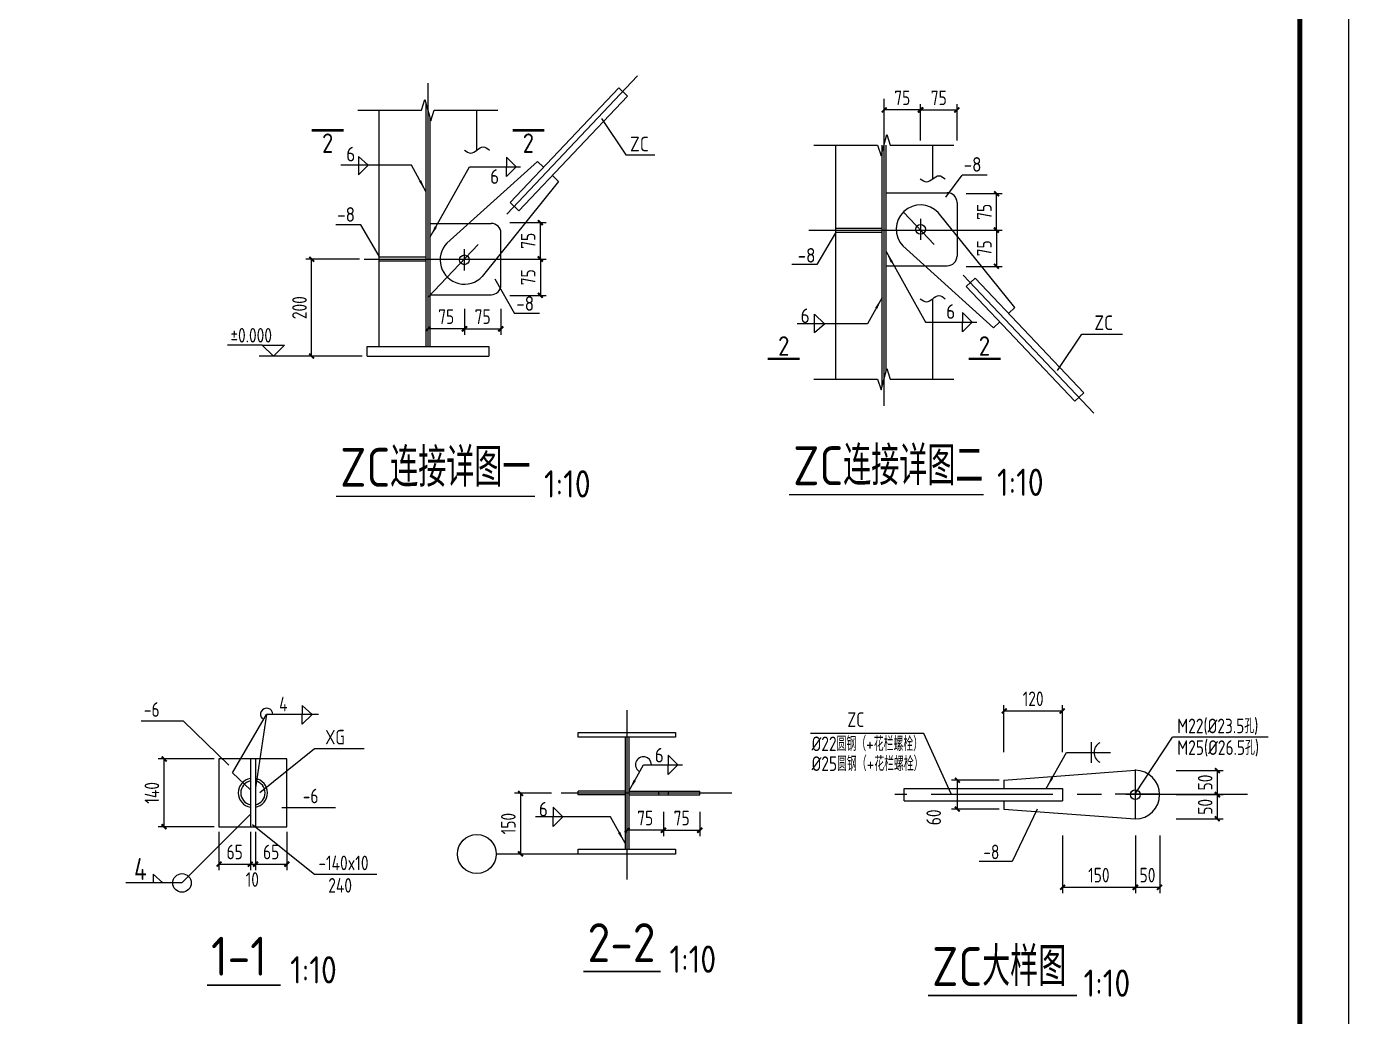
# Model space of a CAD drawing. Header units: millimetres. Extents: x 865490 to 879904, y 39442 to 44891.
# Drawn here: x 873074.8 to 873346.5, y 39653.4 to 39857 of the extents above; entities that cross this region are included whole.
import ezdxf
from ezdxf.enums import TextEntityAlignment as Align

# ---------------------------------------------------------------- set-up
doc = ezdxf.new("R2010")
doc.units = ezdxf.units.MM
doc.header["$LTSCALE"] = 1000
doc.header["$MEASUREMENT"] = 0
for name, pattern in [('2', [11.4, 9, -0.9, 0.6, -0.9]), ('CENTER', [2, 1.25, -0.25, 0.25, -0.25]), ('DOTE', [2.42, 2, -0.2, 0.02, -0.2])]:
    doc.linetypes.add(name, pattern=pattern)
for name, color, linetype in [('AXIS', 3, 'Continuous'), ('COLUMN', 9, 'Continuous'), ('D1', 112, 'Continuous'), ('DIM', 7, 'Continuous'), ('DOTE', 1, 'DOTE'), ('OTHER', 2, 'Continuous'), ('Prof', 2, 'Continuous'), ('PUB_DIM', 3, 'Continuous'), ('PUB_TEXT', 7, 'Continuous'), ('尺寸标注', 7, 'Continuous'), ('文字', 7, 'Continuous'), ('柱', 2, 'Continuous'), ('焊缝标注', 3, 'Continuous'), ('轴线__点划线', 6, '2')]:
    doc.layers.add(name, color=color, linetype=linetype)
doc.styles.add('GBHZ', font='gbenor.shx', dxfattribs={"width": 0.9, "bigfont": 'gbcbig.shx'})
doc.dimstyles.new('Y10', dxfattribs={"dimscale": 0, "dimtxt": 3, "dimasz": 0.01, "dimexe": 1.2, "dimexo": 1, "dimgap": 1, "dimtad": 1, "dimdec": 0, "dimlfac": 10, "dimzin": 0, "dimdsep": 46, "dimtxsty": 'GBHZ', "dimblk1": 'DX', "dimblk2": 'DX', "dimsah": 1, "dimcen": 0.09, "dimdle": 1, "dimadec": 0, "dimazin": 0, "dimtfac": 1, "dimtdec": 0, "dimtix": 1, "dimtmove": 2, "dimatfit": 3, "dimldrblk": 'DX', "dimfxl": 0, "dimtolj": 1, "dimtzin": 0, "dimarcsym": 0})
doc.dimstyles.new('Y100', dxfattribs={"dimscale": 0, "dimtxt": 3, "dimasz": 0.01, "dimexe": 1.2, "dimexo": 2, "dimgap": 1, "dimtad": 1, "dimdec": 0, "dimlfac": 100, "dimzin": 0, "dimdsep": 46, "dimtxsty": 'GBHZ', "dimblk": 'DX', "dimcen": 0.09, "dimdle": 1, "dimclrd": 7, "dimclre": 7, "dimclrt": 7, "dimadec": 0, "dimazin": 0, "dimtfac": 1, "dimtdec": 0, "dimtix": 1, "dimtmove": 2, "dimatfit": 3, "dimldrblk": 'DX', "dimfxl": 0, "dimtolj": 1, "dimtzin": 0, "dimarcsym": 0})

# ---------------------------------------------------------------- blocks, each defined once
blk = doc.blocks.new('DX')
at = {"color": 0, "linetype": 'ByBlock', "const_width": 40}
blk.add_lwpolyline([(-54, -51), (46, 49)], dxfattribs=at)
blk = doc.blocks.new('*D45')
at = {"layer": 'Defpoints', "color": 0, "linetype": 'ByBlock', "transparency": 16777216}
for p in [(873205.73, 39697.47), (873213.23, 39697.47), (873213.23, 39691.71)]:
    blk.add_point(p, dxfattribs=at)
at = {"layer": 'dim', "color": 7, "linetype": 'ByBlock', "lineweight": -2, "transparency": 16777216}
for p, q in [((873205.73, 39695.47), (873205.73, 39690.51)), ((873213.23, 39695.47), (873213.23, 39690.51)), ((873205.74, 39691.71), (873213.22, 39691.71))]:
    blk.add_line(p, q, dxfattribs=at)
at = {"layer": 'dim', "color": 7, "linetype": 'ByBlock', "lineweight": -2, "transparency": 16777216, "xscale": 0.01, "yscale": 0.01, "zscale": 0.01, "rotation": 180}
blk.add_blockref('DX', (873205.73, 39691.71), dxfattribs=at)
at = {"layer": 'dim', "color": 7, "linetype": 'ByBlock', "lineweight": -2, "transparency": 16777216, "xscale": 0.01, "yscale": 0.01, "zscale": 0.01}
blk.add_blockref('DX', (873213.23, 39691.71), dxfattribs=at)
at = {"layer": 'dim', "color": 7, "linetype": 'ByBlock', "transparency": 16777216, "insert": (873209.48, 39694.21), "char_height": 3, "attachment_point": 5, "style": 'GBHZ'}
blk.add_mtext('\\A1;75', dxfattribs=at)
blk = doc.blocks.new('*D46')
at = {"layer": 'Defpoints', "color": 0, "linetype": 'ByBlock', "transparency": 16777216}
for p in [(873198.23, 39697.47), (873205.73, 39697.47), (873198.23, 39691.71)]:
    blk.add_point(p, dxfattribs=at)
at = {"layer": 'dim', "color": 7, "linetype": 'ByBlock', "lineweight": -2, "transparency": 16777216}
for p, q in [((873198.23, 39695.47), (873198.23, 39690.51)), ((873205.73, 39695.47), (873205.73, 39690.51)), ((873205.72, 39691.71), (873198.24, 39691.71))]:
    blk.add_line(p, q, dxfattribs=at)
at = {"layer": 'dim', "color": 7, "linetype": 'ByBlock', "lineweight": -2, "transparency": 16777216, "xscale": 0.01, "yscale": 0.01, "zscale": 0.01, "rotation": 180}
blk.add_blockref('DX', (873198.23, 39691.71), dxfattribs=at)
at = {"layer": 'dim', "color": 7, "linetype": 'ByBlock', "lineweight": -2, "transparency": 16777216, "xscale": 0.01, "yscale": 0.01, "zscale": 0.01}
blk.add_blockref('DX', (873205.73, 39691.71), dxfattribs=at)
at = {"layer": 'dim', "color": 7, "linetype": 'ByBlock', "transparency": 16777216, "insert": (873201.98, 39694.21), "char_height": 3, "attachment_point": 5, "style": 'GBHZ'}
blk.add_mtext('\\A1;75', dxfattribs=at)
blk = doc.blocks.new('_ARROW')
blk.add_solid([(0, 0), (-1, 0.1), (-1, -0.1)])
blk = doc.blocks.new('*D47')
at = {"layer": 'Defpoints', "color": 0, "linetype": 'ByBlock', "transparency": 16777216}
for p in [(873184.73, 39699.33), (873176.35, 39686.82), (873188.23, 39686.82)]:
    blk.add_point(p, dxfattribs=at)
at = {"layer": 'dim', "color": 7, "linetype": 'ByBlock', "lineweight": -2, "transparency": 16777216}
for p, q in [((873182.73, 39699.33), (873175.15, 39699.33)), ((873176.35, 39699.32), (873176.35, 39686.83)), ((873186.23, 39686.82), (873175.15, 39686.82))]:
    blk.add_line(p, q, dxfattribs=at)
at = {"layer": 'dim', "color": 7, "linetype": 'ByBlock', "lineweight": -2, "transparency": 16777216, "xscale": 0.01, "yscale": 0.01, "zscale": 0.01}
for p, rotation in [((873176.35, 39699.33), 90), ((873176.35, 39686.82), 270)]:
    blk.add_blockref('DX', p, dxfattribs=dict(at, rotation=rotation))
at = {"layer": 'dim', "color": 7, "linetype": 'ByBlock', "transparency": 16777216, "insert": (873173.85, 39693.07), "char_height": 3, "attachment_point": 5, "rotation": 90, "style": 'GBHZ'}
blk.add_mtext('\\A1;150', dxfattribs=at)
blk = doc.blocks.new('*D48')
at = {"layer": 'Defpoints', "color": 0, "transparency": 16777216}
for p in [(873287.72, 39716.23), (873275.72, 39706.79), (873287.72, 39706.79)]:
    blk.add_point(p, dxfattribs=at)
at = {"layer": 'dim', "color": 0, "lineweight": -2, "transparency": 16777216}
for p, q in [((873275.72, 39707.79), (873275.72, 39717.43)), ((873287.72, 39707.79), (873287.72, 39717.43)), ((873275.73, 39716.23), (873287.71, 39716.23))]:
    blk.add_line(p, q, dxfattribs=at)
at = {"layer": 'dim', "color": 0, "lineweight": -2, "transparency": 16777216, "xscale": 0.01, "yscale": 0.01, "zscale": 0.01, "rotation": 180}
blk.add_blockref('DX', (873275.72, 39716.23), dxfattribs=at)
at = {"layer": 'dim', "color": 0, "lineweight": -2, "transparency": 16777216, "xscale": 0.01, "yscale": 0.01, "zscale": 0.01}
blk.add_blockref('DX', (873287.72, 39716.23), dxfattribs=at)
at = {"layer": 'dim', "color": 0, "transparency": 16777216, "insert": (873281.72, 39718.73), "char_height": 3, "attachment_point": 5, "style": 'GBHZ'}
blk.add_mtext('\\A1;120', dxfattribs=at)
blk = doc.blocks.new('*D49')
at = {"layer": 'Defpoints', "color": 0, "transparency": 16777216}
for p in [(873310.12, 39704.02), (873310.12, 39699.02), (873319.57, 39699.02)]:
    blk.add_point(p, dxfattribs=at)
at = {"layer": 'dim', "color": 0, "lineweight": -2, "transparency": 16777216}
for p, q in [((873311.12, 39704.02), (873320.77, 39704.02)), ((873319.57, 39704.01), (873319.57, 39699.03)), ((873311.12, 39699.02), (873320.77, 39699.02))]:
    blk.add_line(p, q, dxfattribs=at)
at = {"layer": 'dim', "color": 0, "lineweight": -2, "transparency": 16777216, "xscale": 0.01, "yscale": 0.01, "zscale": 0.01}
for p, rotation in [((873319.57, 39704.02), 90), ((873319.57, 39699.02), 270)]:
    blk.add_blockref('DX', p, dxfattribs=dict(at, rotation=rotation))
at = {"layer": 'dim', "color": 0, "transparency": 16777216, "insert": (873317.07, 39701.52), "char_height": 3, "attachment_point": 5, "rotation": 90, "style": 'GBHZ'}
blk.add_mtext('\\A1;50', dxfattribs=at)
blk = doc.blocks.new('*D50')
at = {"layer": 'Defpoints', "color": 0, "transparency": 16777216}
for p in [(873310.12, 39699.02), (873310.12, 39694.02), (873319.57, 39694.02)]:
    blk.add_point(p, dxfattribs=at)
at = {"layer": 'dim', "color": 0, "lineweight": -2, "transparency": 16777216}
for p, q in [((873311.12, 39699.02), (873320.77, 39699.02)), ((873319.57, 39699.01), (873319.57, 39694.03)), ((873311.12, 39694.02), (873320.77, 39694.02))]:
    blk.add_line(p, q, dxfattribs=at)
at = {"layer": 'dim', "color": 0, "lineweight": -2, "transparency": 16777216, "xscale": 0.01, "yscale": 0.01, "zscale": 0.01}
for p, rotation in [((873319.57, 39699.02), 90), ((873319.57, 39694.02), 270)]:
    blk.add_blockref('DX', p, dxfattribs=dict(at, rotation=rotation))
at = {"layer": 'dim', "color": 0, "transparency": 16777216, "insert": (873317.07, 39696.52), "char_height": 3, "attachment_point": 5, "rotation": 90, "style": 'GBHZ'}
blk.add_mtext('\\A1;50', dxfattribs=at)
blk = doc.blocks.new('*D51')
at = {"layer": 'Defpoints', "color": 0, "transparency": 16777216}
for p in [(873287.72, 39691.62), (873302.72, 39691.62), (873302.72, 39679.98)]:
    blk.add_point(p, dxfattribs=at)
at = {"layer": 'dim', "color": 0, "lineweight": -2, "transparency": 16777216}
for p, q in [((873287.72, 39690.62), (873287.72, 39678.78)), ((873302.72, 39690.62), (873302.72, 39678.78)), ((873287.73, 39679.98), (873302.71, 39679.98))]:
    blk.add_line(p, q, dxfattribs=at)
at = {"layer": 'dim', "color": 0, "lineweight": -2, "transparency": 16777216, "xscale": 0.01, "yscale": 0.01, "zscale": 0.01, "rotation": 180}
blk.add_blockref('DX', (873287.72, 39679.98), dxfattribs=at)
at = {"layer": 'dim', "color": 0, "lineweight": -2, "transparency": 16777216, "xscale": 0.01, "yscale": 0.01, "zscale": 0.01}
blk.add_blockref('DX', (873302.72, 39679.98), dxfattribs=at)
at = {"layer": 'dim', "color": 0, "transparency": 16777216, "insert": (873295.22, 39682.48), "char_height": 3, "attachment_point": 5, "style": 'GBHZ'}
blk.add_mtext('\\A1;150', dxfattribs=at)
blk = doc.blocks.new('*D52')
at = {"layer": 'Defpoints', "color": 0, "transparency": 16777216}
for p in [(873302.72, 39691.62), (873307.72, 39691.62), (873307.72, 39679.98)]:
    blk.add_point(p, dxfattribs=at)
at = {"layer": 'dim', "color": 0, "lineweight": -2, "transparency": 16777216}
for p, q in [((873302.72, 39690.62), (873302.72, 39678.78)), ((873307.72, 39690.62), (873307.72, 39678.78)), ((873302.73, 39679.98), (873307.71, 39679.98))]:
    blk.add_line(p, q, dxfattribs=at)
at = {"layer": 'dim', "color": 0, "lineweight": -2, "transparency": 16777216, "xscale": 0.01, "yscale": 0.01, "zscale": 0.01, "rotation": 180}
blk.add_blockref('DX', (873302.72, 39679.98), dxfattribs=at)
at = {"layer": 'dim', "color": 0, "lineweight": -2, "transparency": 16777216, "xscale": 0.01, "yscale": 0.01, "zscale": 0.01}
blk.add_blockref('DX', (873307.72, 39679.98), dxfattribs=at)
at = {"layer": 'dim', "color": 0, "transparency": 16777216, "insert": (873305.22, 39682.48), "char_height": 3, "attachment_point": 5, "style": 'GBHZ'}
blk.add_mtext('\\A1;50', dxfattribs=at)
blk = doc.blocks.new('*D53')
at = {"layer": 'Defpoints', "color": 0, "transparency": 16777216}
for p in [(873266.14, 39702.02), (873275.72, 39702.02), (873275.72, 39696.02)]:
    blk.add_point(p, dxfattribs=at)
at = {"layer": 'dim', "color": 0, "lineweight": -2, "transparency": 16777216}
for p, q in [((873274.72, 39702.02), (873264.94, 39702.02)), ((873266.14, 39696.03), (873266.14, 39702.01)), ((873274.72, 39696.02), (873264.94, 39696.02))]:
    blk.add_line(p, q, dxfattribs=at)
at = {"layer": 'dim', "color": 0, "lineweight": -2, "transparency": 16777216, "xscale": 0.01, "yscale": 0.01, "zscale": 0.01}
for p, rotation in [((873266.14, 39702.02), 90), ((873266.14, 39696.02), 270)]:
    blk.add_blockref('DX', p, dxfattribs=dict(at, rotation=rotation))
at = {"layer": 'dim', "color": 0, "transparency": 16777216, "insert": (873261.28, 39694.36), "char_height": 3, "attachment_point": 5, "rotation": 90, "style": 'GBHZ'}
blk.add_mtext('\\A1;60', dxfattribs=at)
blk = doc.blocks.new('*D54')
at = {"layer": 'Defpoints', "color": 0, "linetype": 'ByBlock', "transparency": 16777216}
for p in [(873265.92, 39822.59), (873274.18, 39822.59), (873265.92, 39815.09)]:
    blk.add_point(p, dxfattribs=at)
at = {"layer": 'dim', "color": 7, "linetype": 'ByBlock', "lineweight": -2, "transparency": 16777216}
for p, q in [((873267.92, 39822.59), (873275.38, 39822.59)), ((873274.18, 39815.1), (873274.18, 39822.58)), ((873267.92, 39815.09), (873275.38, 39815.09))]:
    blk.add_line(p, q, dxfattribs=at)
at = {"layer": 'dim', "color": 7, "linetype": 'ByBlock', "lineweight": -2, "transparency": 16777216, "xscale": 0.01, "yscale": 0.01, "zscale": 0.01}
for p, rotation in [((873274.18, 39822.59), 90), ((873274.18, 39815.09), 270)]:
    blk.add_blockref('DX', p, dxfattribs=dict(at, rotation=rotation))
at = {"layer": 'dim', "color": 7, "linetype": 'ByBlock', "transparency": 16777216, "insert": (873271.68, 39818.84), "char_height": 3, "attachment_point": 5, "rotation": 90, "style": 'GBHZ'}
blk.add_mtext('\\A1;75', dxfattribs=at)
blk = doc.blocks.new('*D55')
at = {"layer": 'Defpoints', "color": 0, "linetype": 'ByBlock', "transparency": 16777216}
for p in [(873265.92, 39815.09), (873265.92, 39807.59), (873274.18, 39807.59)]:
    blk.add_point(p, dxfattribs=at)
at = {"layer": 'dim', "color": 7, "linetype": 'ByBlock', "lineweight": -2, "transparency": 16777216}
for p, q in [((873267.92, 39815.09), (873275.38, 39815.09)), ((873274.18, 39815.08), (873274.18, 39807.6)), ((873267.92, 39807.59), (873275.38, 39807.59))]:
    blk.add_line(p, q, dxfattribs=at)
at = {"layer": 'dim', "color": 7, "linetype": 'ByBlock', "lineweight": -2, "transparency": 16777216, "xscale": 0.01, "yscale": 0.01, "zscale": 0.01}
for p, rotation in [((873274.18, 39815.09), 90), ((873274.18, 39807.59), 270)]:
    blk.add_blockref('DX', p, dxfattribs=dict(at, rotation=rotation))
at = {"layer": 'dim', "color": 7, "linetype": 'ByBlock', "transparency": 16777216, "insert": (873271.68, 39811.34), "char_height": 3, "attachment_point": 5, "rotation": 90, "style": 'GBHZ'}
blk.add_mtext('\\A1;75', dxfattribs=at)
blk = doc.blocks.new('*D56')
at = {"layer": 'Defpoints', "color": 0, "linetype": 'ByBlock', "transparency": 16777216}
for p in [(873251.07, 39839.78), (873251.07, 39831.52), (873258.57, 39831.52)]:
    blk.add_point(p, dxfattribs=at)
at = {"layer": 'dim', "color": 7, "linetype": 'ByBlock', "lineweight": -2, "transparency": 16777216}
for p, q in [((873251.07, 39833.52), (873251.07, 39840.98)), ((873258.56, 39839.78), (873251.08, 39839.78)), ((873258.57, 39833.52), (873258.57, 39840.98))]:
    blk.add_line(p, q, dxfattribs=at)
at = {"layer": 'dim', "color": 7, "linetype": 'ByBlock', "lineweight": -2, "transparency": 16777216, "xscale": 0.01, "yscale": 0.01, "zscale": 0.01, "rotation": 180}
blk.add_blockref('DX', (873251.07, 39839.78), dxfattribs=at)
at = {"layer": 'dim', "color": 7, "linetype": 'ByBlock', "lineweight": -2, "transparency": 16777216, "xscale": 0.01, "yscale": 0.01, "zscale": 0.01}
blk.add_blockref('DX', (873258.57, 39839.78), dxfattribs=at)
at = {"layer": 'dim', "color": 7, "linetype": 'ByBlock', "transparency": 16777216, "insert": (873254.82, 39842.28), "char_height": 3, "attachment_point": 5, "style": 'GBHZ'}
blk.add_mtext('\\A1;75', dxfattribs=at)
blk = doc.blocks.new('*D57')
at = {"layer": 'Defpoints', "color": 0, "linetype": 'ByBlock', "transparency": 16777216}
for p in [(873266.07, 39839.78), (873258.57, 39831.52), (873266.07, 39831.52)]:
    blk.add_point(p, dxfattribs=at)
at = {"layer": 'dim', "color": 7, "linetype": 'ByBlock', "lineweight": -2, "transparency": 16777216}
for p, q in [((873258.57, 39833.52), (873258.57, 39840.98)), ((873258.58, 39839.78), (873266.06, 39839.78)), ((873266.07, 39833.52), (873266.07, 39840.98))]:
    blk.add_line(p, q, dxfattribs=at)
at = {"layer": 'dim', "color": 7, "linetype": 'ByBlock', "lineweight": -2, "transparency": 16777216, "xscale": 0.01, "yscale": 0.01, "zscale": 0.01, "rotation": 180}
blk.add_blockref('DX', (873258.57, 39839.78), dxfattribs=at)
at = {"layer": 'dim', "color": 7, "linetype": 'ByBlock', "lineweight": -2, "transparency": 16777216, "xscale": 0.01, "yscale": 0.01, "zscale": 0.01}
blk.add_blockref('DX', (873266.07, 39839.78), dxfattribs=at)
at = {"layer": 'dim', "color": 7, "linetype": 'ByBlock', "transparency": 16777216, "insert": (873262.32, 39842.28), "char_height": 3, "attachment_point": 5, "style": 'GBHZ'}
blk.add_mtext('\\A1;75', dxfattribs=at)
blk = doc.blocks.new('*D58')
at = {"layer": 'Defpoints', "color": 0, "linetype": 'ByBlock', "transparency": 16777216}
for p in [(873172.17, 39816.64), (873180.43, 39816.64), (873172.17, 39809.14)]:
    blk.add_point(p, dxfattribs=at)
at = {"layer": 'dim', "color": 7, "linetype": 'ByBlock', "lineweight": -2, "transparency": 16777216}
for p, q in [((873174.17, 39816.64), (873181.63, 39816.64)), ((873180.43, 39809.15), (873180.43, 39816.63)), ((873174.17, 39809.14), (873181.63, 39809.14))]:
    blk.add_line(p, q, dxfattribs=at)
at = {"layer": 'dim', "color": 7, "linetype": 'ByBlock', "lineweight": -2, "transparency": 16777216, "xscale": 0.01, "yscale": 0.01, "zscale": 0.01}
for p, rotation in [((873180.43, 39816.64), 90), ((873180.43, 39809.14), 270)]:
    blk.add_blockref('DX', p, dxfattribs=dict(at, rotation=rotation))
at = {"layer": 'dim', "color": 7, "linetype": 'ByBlock', "transparency": 16777216, "insert": (873177.93, 39812.89), "char_height": 3, "attachment_point": 5, "rotation": 90, "style": 'GBHZ'}
blk.add_mtext('\\A1;75', dxfattribs=at)
blk = doc.blocks.new('*D59')
at = {"layer": 'Defpoints', "color": 0, "linetype": 'ByBlock', "transparency": 16777216}
for p in [(873157.33, 39800.89), (873164.83, 39800.89), (873157.33, 39794.78)]:
    blk.add_point(p, dxfattribs=at)
at = {"layer": 'dim', "color": 7, "linetype": 'ByBlock', "lineweight": -2, "transparency": 16777216}
for p, q in [((873157.33, 39798.89), (873157.33, 39793.58)), ((873164.83, 39798.89), (873164.83, 39793.58)), ((873164.82, 39794.78), (873157.34, 39794.78))]:
    blk.add_line(p, q, dxfattribs=at)
at = {"layer": 'dim', "color": 7, "linetype": 'ByBlock', "lineweight": -2, "transparency": 16777216, "xscale": 0.01, "yscale": 0.01, "zscale": 0.01, "rotation": 180}
blk.add_blockref('DX', (873157.33, 39794.78), dxfattribs=at)
at = {"layer": 'dim', "color": 7, "linetype": 'ByBlock', "lineweight": -2, "transparency": 16777216, "xscale": 0.01, "yscale": 0.01, "zscale": 0.01}
blk.add_blockref('DX', (873164.83, 39794.78), dxfattribs=at)
at = {"layer": 'dim', "color": 7, "linetype": 'ByBlock', "transparency": 16777216, "insert": (873161.08, 39797.28), "char_height": 3, "attachment_point": 5, "style": 'GBHZ'}
blk.add_mtext('\\A1;75', dxfattribs=at)
blk = doc.blocks.new('*D60')
at = {"layer": 'Defpoints', "color": 0, "linetype": 'ByBlock', "transparency": 16777216}
for p in [(873164.83, 39800.89), (873172.33, 39800.89), (873172.33, 39794.78)]:
    blk.add_point(p, dxfattribs=at)
at = {"layer": 'dim', "color": 7, "linetype": 'ByBlock', "lineweight": -2, "transparency": 16777216}
for p, q in [((873164.83, 39798.89), (873164.83, 39793.58)), ((873172.33, 39798.89), (873172.33, 39793.58)), ((873164.84, 39794.78), (873172.32, 39794.78))]:
    blk.add_line(p, q, dxfattribs=at)
at = {"layer": 'dim', "color": 7, "linetype": 'ByBlock', "lineweight": -2, "transparency": 16777216, "xscale": 0.01, "yscale": 0.01, "zscale": 0.01, "rotation": 180}
blk.add_blockref('DX', (873164.83, 39794.78), dxfattribs=at)
at = {"layer": 'dim', "color": 7, "linetype": 'ByBlock', "lineweight": -2, "transparency": 16777216, "xscale": 0.01, "yscale": 0.01, "zscale": 0.01}
blk.add_blockref('DX', (873172.33, 39794.78), dxfattribs=at)
at = {"layer": 'dim', "color": 7, "linetype": 'ByBlock', "transparency": 16777216, "insert": (873168.58, 39797.28), "char_height": 3, "attachment_point": 5, "style": 'GBHZ'}
blk.add_mtext('\\A1;75', dxfattribs=at)
blk = doc.blocks.new('*D61')
at = {"layer": 'Defpoints', "color": 0, "transparency": 16777216}
for p in [(873133.42, 39809.14), (873144.25, 39809.14), (873144.83, 39789.14)]:
    blk.add_point(p, dxfattribs=at)
at = {"layer": 'dim', "color": 0, "lineweight": -2, "transparency": 16777216}
for p, q in [((873143.25, 39809.14), (873132.22, 39809.14)), ((873133.42, 39789.15), (873133.42, 39809.13)), ((873143.83, 39789.14), (873132.22, 39789.14))]:
    blk.add_line(p, q, dxfattribs=at)
at = {"layer": 'dim', "color": 0, "lineweight": -2, "transparency": 16777216, "xscale": 0.01, "yscale": 0.01, "zscale": 0.01}
for p, rotation in [((873133.42, 39809.14), 90), ((873133.42, 39789.14), 270)]:
    blk.add_blockref('DX', p, dxfattribs=dict(at, rotation=rotation))
at = {"layer": 'dim', "color": 0, "transparency": 16777216, "insert": (873130.92, 39799.14), "char_height": 3, "attachment_point": 5, "rotation": 90, "style": 'GBHZ'}
blk.add_mtext('\\A1;200', dxfattribs=at)
blk = doc.blocks.new('*D169')
at = {"layer": 'Defpoints', "color": 0, "linetype": 'ByBlock', "transparency": 16777216}
for p in [(873172.17, 39809.14), (873172.17, 39801.64), (873180.43, 39801.64)]:
    blk.add_point(p, dxfattribs=at)
at = {"layer": 'dim', "color": 7, "linetype": 'ByBlock', "lineweight": -2, "transparency": 16777216}
for p, q in [((873174.17, 39809.14), (873181.63, 39809.14)), ((873180.43, 39809.13), (873180.43, 39801.65)), ((873174.17, 39801.64), (873181.63, 39801.64))]:
    blk.add_line(p, q, dxfattribs=at)
at = {"layer": 'dim', "color": 7, "linetype": 'ByBlock', "lineweight": -2, "transparency": 16777216, "xscale": 0.01, "yscale": 0.01, "zscale": 0.01}
for p, rotation in [((873180.43, 39809.14), 90), ((873180.43, 39801.64), 270)]:
    blk.add_blockref('DX', p, dxfattribs=dict(at, rotation=rotation))
at = {"layer": 'dim', "color": 7, "linetype": 'ByBlock', "transparency": 16777216, "insert": (873177.93, 39805.39), "char_height": 3, "attachment_point": 5, "rotation": 90, "style": 'GBHZ'}
blk.add_mtext('\\A1;75', dxfattribs=at)
blk = doc.blocks.new('*D170')
at = {"layer": 'Defpoints', "color": 0, "transparency": 16777216}
for p in [(873103.1, 39706.39), (873114.36, 39706.39, -0.09), (873114.36, 39692.39, -0.09)]:
    blk.add_point(p, dxfattribs=at)
at = {"layer": 'dim', "color": 0, "lineweight": -2, "transparency": 16777216}
for p, q in [((873113.36, 39706.39), (873101.9, 39706.39)), ((873103.1, 39692.4), (873103.1, 39706.38)), ((873113.36, 39692.39), (873101.9, 39692.39))]:
    blk.add_line(p, q, dxfattribs=at)
at = {"layer": 'dim', "color": 0, "lineweight": -2, "transparency": 16777216, "xscale": 0.01, "yscale": 0.01, "zscale": 0.01}
for p, rotation in [((873103.1, 39706.39), 90), ((873103.1, 39692.39), 270)]:
    blk.add_blockref('DX', p, dxfattribs=dict(at, rotation=rotation))
at = {"layer": 'dim', "color": 0, "transparency": 16777216, "insert": (873100.6, 39699.39), "char_height": 3, "attachment_point": 5, "rotation": 90, "style": 'GBHZ'}
blk.add_mtext('\\A1;140', dxfattribs=at)
blk = doc.blocks.new('*D171')
at = {"layer": 'Defpoints', "color": 0, "transparency": 16777216}
for p in [(873114.36, 39692.39, -0.09), (873120.86, 39692.39, -0.09), (873120.86, 39684.73)]:
    blk.add_point(p, dxfattribs=at)
at = {"layer": 'dim', "color": 0, "lineweight": -2, "transparency": 16777216}
for p, q in [((873114.36, 39691.39), (873114.36, 39683.53)), ((873120.86, 39691.39), (873120.86, 39683.53)), ((873114.37, 39684.73), (873120.85, 39684.73))]:
    blk.add_line(p, q, dxfattribs=at)
at = {"layer": 'dim', "color": 0, "lineweight": -2, "transparency": 16777216, "xscale": 0.01, "yscale": 0.01, "zscale": 0.01, "rotation": 180}
blk.add_blockref('DX', (873114.36, 39684.73), dxfattribs=at)
at = {"layer": 'dim', "color": 0, "lineweight": -2, "transparency": 16777216, "xscale": 0.01, "yscale": 0.01, "zscale": 0.01}
blk.add_blockref('DX', (873120.86, 39684.73), dxfattribs=at)
at = {"layer": 'dim', "color": 0, "transparency": 16777216, "insert": (873117.61, 39687.23), "char_height": 3, "attachment_point": 5, "style": 'GBHZ'}
blk.add_mtext('\\A1;65', dxfattribs=at)
blk = doc.blocks.new('*D172')
at = {"layer": 'Defpoints', "color": 0, "transparency": 16777216}
for p in [(873120.86, 39692.39, -0.09), (873121.86, 39692.39, -0.09), (873121.86, 39684.73)]:
    blk.add_point(p, dxfattribs=at)
at = {"layer": 'dim', "color": 0, "lineweight": -2, "transparency": 16777216}
for p, q in [((873120.86, 39691.39), (873120.86, 39683.53)), ((873121.86, 39691.39), (873121.86, 39683.53)), ((873120.85, 39684.73), (873120.84, 39684.73)), ((873120.86, 39684.73), (873121.86, 39684.73)), ((873121.87, 39684.73), (873121.88, 39684.73))]:
    blk.add_line(p, q, dxfattribs=at)
at = {"layer": 'dim', "color": 0, "lineweight": -2, "transparency": 16777216, "xscale": 0.01, "yscale": 0.01, "zscale": 0.01}
blk.add_blockref('DX', (873120.86, 39684.73), dxfattribs=at)
at = {"layer": 'dim', "color": 0, "lineweight": -2, "transparency": 16777216, "xscale": 0.01, "yscale": 0.01, "zscale": 0.01, "rotation": 180}
blk.add_blockref('DX', (873121.86, 39684.73), dxfattribs=at)
at = {"layer": 'dim', "color": 0, "transparency": 16777216, "insert": (873121.23, 39681.58), "char_height": 3, "attachment_point": 5, "style": 'GBHZ'}
blk.add_mtext('\\A1;10', dxfattribs=at)
blk = doc.blocks.new('*D173')
at = {"layer": 'Defpoints', "color": 0, "transparency": 16777216}
for p in [(873121.86, 39692.39, -0.09), (873128.36, 39692.39, -0.09), (873128.36, 39684.73)]:
    blk.add_point(p, dxfattribs=at)
at = {"layer": 'dim', "color": 0, "lineweight": -2, "transparency": 16777216}
for p, q in [((873121.86, 39691.39), (873121.86, 39683.53)), ((873128.36, 39691.39), (873128.36, 39683.53)), ((873121.87, 39684.73), (873128.35, 39684.73))]:
    blk.add_line(p, q, dxfattribs=at)
at = {"layer": 'dim', "color": 0, "lineweight": -2, "transparency": 16777216, "xscale": 0.01, "yscale": 0.01, "zscale": 0.01, "rotation": 180}
blk.add_blockref('DX', (873121.86, 39684.73), dxfattribs=at)
at = {"layer": 'dim', "color": 0, "lineweight": -2, "transparency": 16777216, "xscale": 0.01, "yscale": 0.01, "zscale": 0.01}
blk.add_blockref('DX', (873128.36, 39684.73), dxfattribs=at)
at = {"layer": 'dim', "color": 0, "transparency": 16777216, "insert": (873125.11, 39687.23), "char_height": 3, "attachment_point": 5, "style": 'GBHZ'}
blk.add_mtext('\\A1;65', dxfattribs=at)

msp = doc.modelspace()

# ---------------------------------------------------------------- linework, layer by layer
at = {"color": 0}
msp.add_line((873346.542, 40043.955), (873346.542, 39449.955), dxfattribs=at)
for p, q in [((873259.26, 39711.623), (873235.971, 39711.623)), ((873264.885, 39699.187), (873259.26, 39711.623))]:
    msp.add_line(p, q)
at = {"color": 0, "const_width": 1}
msp.add_lwpolyline([(873336.542, 39459.955), (872530.542, 39459.955), (872530.542, 40033.955), (873336.542, 40033.955)], close=True, dxfattribs=at)
at = {"layer": 'AXIS'}
for p, q in [((873192.976, 39838.015), (873197.975, 39830.53)), ((873197.975, 39830.53), (873203.962, 39830.53)), ((873263.751, 39821.88), (873267.093, 39826.396)), ((873272.235, 39826.396), (873267.093, 39826.396)), ((873143.508, 39816.19), (873138.365, 39816.19)), ((873147.328, 39809.71), (873143.508, 39816.19)), ((873241.074, 39814.512), (873237.254, 39808.032)), ((873237.254, 39808.032), (873232.111, 39808.032)), ((873171.098, 39805.074), (873175.143, 39797.923)), ((873180.285, 39797.923), (873175.143, 39797.923)), ((873286.722, 39786.207), (873291.722, 39793.692)), ((873291.722, 39793.692), (873300.091, 39793.692)), ((873107.061, 39714.113, -0.097), (873098.408, 39714.113, -0.097)), ((873116.39, 39705.104, -0.093), (873107.061, 39714.113, -0.093)), ((873133.985, 39708.442, -0.093), (873122.8, 39699.387, -0.093)), ((873144.195, 39708.442, -0.093), (873133.985, 39708.442, -0.093)), ((873302.716, 39699.187), (873310.336, 39710.856)), ((873330.047, 39710.856), (873310.336, 39710.856)), ((873138.301, 39696.341, -0.005), (873127.283, 39696.341, -0.005)), ((873282.546, 39696.022), (873277.41, 39685.286)), ((873121.276, 39692.856, -0.093), (873134.098, 39682.581, -0.093)), ((873277.41, 39685.286), (873270.641, 39685.286)), ((873146.8, 39682.581, -0.093), (873134.098, 39682.581, -0.093))]:
    msp.add_line(p, q, dxfattribs=at)
at = {"layer": 'COLUMN', "color": 2}
for p, q in [((873196.545, 39844.337), (873174.224, 39820.729)), ((873196.545, 39844.337), (873198.362, 39842.62)), ((873198.362, 39842.62), (873176.041, 39819.011)), ((873147.328, 39791.135), (873147.328, 39839.76)), ((873156.928, 39841.154), (873156.928, 39791.135)), ((873167.328, 39839.76), (873167.328, 39831.467)), ((873157.728, 39838.22), (873157.728, 39791.135)), ((873241.074, 39832.546), (873241.074, 39784.462)), ((873250.674, 39783.069), (873250.674, 39832.546)), ((873251.474, 39786.002), (873251.474, 39832.546)), ((873261.074, 39825.627), (873261.074, 39832.546)), ((873179.823, 39829.197), (873161.194, 39812.405)), ((873181.094, 39827.995), (873179.823, 39829.197)), ((873184.183, 39825.075), (873182.911, 39826.278)), ((873184.183, 39825.075), (873168.461, 39805.535)), ((873251.474, 39822.752), (873264.074, 39822.752)), ((873176.041, 39819.011), (873174.224, 39820.729)), ((873266.074, 39820.752), (873266.074, 39809.752)), ((873277.929, 39799.147), (873262.207, 39818.687)), ((873157.728, 39816.47), (873170.328, 39816.47)), ((873172.328, 39803.8), (873172.328, 39814.47)), ((873241.074, 39815.452), (873250.674, 39815.452)), ((873241.074, 39814.652), (873250.674, 39814.652)), ((873273.569, 39795.025), (873254.941, 39811.817)), ((873147.328, 39809.57), (873156.928, 39809.57)), ((873147.328, 39808.77), (873156.928, 39808.77)), ((873251.474, 39807.752), (873264.074, 39807.752)), ((873269.787, 39805.211), (873267.971, 39803.494)), ((873290.292, 39779.885), (873267.971, 39803.494)), ((873292.108, 39781.603), (873269.787, 39805.211)), ((873157.728, 39801.8), (873170.328, 39801.8)), ((873261.074, 39784.462), (873261.074, 39800.971)), ((873277.929, 39799.147), (873276.657, 39797.945)), ((873274.841, 39796.227), (873273.569, 39795.025)), ((873144.828, 39789.135), (873144.828, 39791.135)), ((873144.828, 39791.135), (873169.828, 39791.135)), ((873169.828, 39791.135), (873169.828, 39789.135)), ((873144.828, 39789.135), (873169.828, 39789.135)), ((873290.292, 39779.885), (873292.108, 39781.603)), ((873197.83, 39710.825), (873197.83, 39687.816)), ((873198.63, 39710.825), (873198.63, 39687.816)), ((873275.716, 39702.022), (873302.716, 39704.022)), ((873255.226, 39700.272), (873287.716, 39700.272)), ((873255.226, 39697.772), (873255.226, 39700.272)), ((873275.716, 39702.022), (873275.716, 39700.272)), ((873287.716, 39700.272), (873287.716, 39697.772)), ((873197.83, 39699.769), (873188.23, 39699.769)), ((873188.23, 39698.969), (873188.23, 39699.769)), ((873197.83, 39698.969), (873188.23, 39698.969)), ((873198.63, 39699.769), (873213.23, 39699.769)), ((873198.63, 39698.969), (873213.23, 39698.969)), ((873204.73, 39699.769), (873204.73, 39698.969)), ((873206.73, 39699.769), (873206.73, 39698.969)), ((873213.23, 39698.969), (873213.23, 39699.769)), ((873255.226, 39697.772), (873287.716, 39697.772)), ((873275.716, 39697.772), (873275.716, 39696.022)), ((873275.716, 39696.022), (873302.716, 39694.022))]:
    msp.add_line(p, q, dxfattribs=at)
for points in [[(873188.23, 39711.825), (873208.23, 39711.825), (873208.23, 39710.825), (873188.23, 39710.825)], [(873188.23, 39687.816), (873208.23, 39687.816), (873208.23, 39686.816), (873188.23, 39686.816)]]:
    msp.add_lwpolyline(points, close=True, dxfattribs=at)
for centre in [(873258.574, 39815.252), (873164.828, 39808.97), (873302.716, 39699.022)]:
    msp.add_circle(centre, 1, dxfattribs=at)
for centre, radius, start, end in [((873264.074, 39820.752), 2, 0, 90), ((873258.574, 39815.252), 5, 43.394, 223.394), ((873170.328, 39814.47), 2, 0, 90), ((873164.828, 39808.97), 5, 136.606, 316.606), ((873264.074, 39809.752), 2, 270, 0), ((873170.328, 39803.8), 2, 270, 0), ((873302.716, 39699.022), 5, 270, 90)]:
    msp.add_arc(centre, radius, start, end, dxfattribs=at)
at = {"layer": 'D1'}
for p, q in [((873123.272, 39791.439), (873116.156, 39791.439)), ((873123.272, 39791.439), (873125.576, 39789.135)), ((873123.272, 39791.439), (873127.88, 39791.439)), ((873127.88, 39791.439), (873125.576, 39789.135))]:
    msp.add_line(p, q, dxfattribs=at)
msp.add_lwpolyline([(873132.416, 39789.135), (873122.629, 39789.135)], dxfattribs=at)
at = {"layer": 'dim'}
msp.add_line((873293.715, 39705.561), (873293.715, 39709.823), dxfattribs=at)
at = {"layer": 'dim', "color": 0}
msp.add_circle((873167.376, 39686.816), 4, dxfattribs=at)
at = {"layer": 'dim'}
msp.add_circle((873106.777, 39680.871, -0.093), 1.911, dxfattribs=at)
for centre, radius, start, end in [((873296.495, 39707.692), 2.27, 118.24708, 241.75292), ((873121.357, 39699.387, -0.093), 3, 99.59407, 260.40593), ((873121.357, 39699.387, -0.093), 2.5, 101.53696, 258.46304), ((873121.357, 39699.387, -0.093), 3, 279.59407, 80.40593), ((873121.357, 39699.387, -0.093), 2.5, 281.53696, 78.46304)]:
    msp.add_arc(centre, radius, start, end, dxfattribs=at)
at = {"layer": 'DOTE', "linetype": 'CENTER', "ltscale": 0.02}
msp.add_line((873325.785, 39699.022), (873253.268, 39699.022), dxfattribs=at)
at = {"layer": 'OTHER'}
for p, q in [((873156.008, 39839.76), (873156.708, 39841.96)), ((873156.708, 39841.96), (873157.908, 39837.56)), ((873142.928, 39839.76), (873156.008, 39839.76)), ((873157.908, 39837.56), (873158.608, 39839.76)), ((873158.608, 39839.76), (873171.688, 39839.76)), ((873250.454, 39830.346), (873251.654, 39834.746)), ((873251.654, 39834.746), (873252.354, 39832.546)), ((873236.674, 39832.546), (873249.754, 39832.546)), ((873249.754, 39832.546), (873250.454, 39830.346)), ((873252.354, 39832.546), (873265.434, 39832.546)), ((873236.674, 39784.462), (873249.754, 39784.462)), ((873249.754, 39784.462), (873250.454, 39782.262)), ((873250.454, 39782.262), (873251.654, 39786.662)), ((873251.654, 39786.662), (873252.354, 39784.462)), ((873252.354, 39784.462), (873265.434, 39784.462))]:
    msp.add_line(p, q, dxfattribs=at)
at = {"layer": 'Prof'}
for points in [[(873164.851, 39831.529), (873166.13, 39830.889), (873167.409, 39831.529), (873168.688, 39832.168), (873169.968, 39831.529)], [(873258.515, 39825.627), (873259.795, 39824.987), (873261.074, 39825.627), (873262.353, 39826.266), (873263.632, 39825.627)], [(873258.515, 39800.971), (873259.795, 39800.331), (873261.074, 39800.971), (873262.353, 39801.61), (873263.632, 39800.971)]]:
    msp.add_spline(points, degree=3, dxfattribs=at)
at = {"layer": 'PUB_DIM', "const_width": 0.5}
for points in [[(873139.985, 39835.597), (873133.418, 39835.597)], [(873181.28, 39835.597), (873174.712, 39835.597)], [(873233.731, 39788.626), (873227.164, 39788.626)], [(873275.026, 39788.626), (873268.459, 39788.626)]]:
    msp.add_lwpolyline(points, dxfattribs=at)
at = {"layer": '尺寸标注'}
msp.add_arc((873201.63, 39705.169), 1.638, 0, 240.9454, dxfattribs=at)
at = {"layer": '文字', "color": 6, "const_width": 0.32}
for points in [[(873138.426, 39760.361), (873179.34, 39760.361)], [(873231.527, 39760.694), (873271.535, 39760.694)], [(873189.275, 39662.655), (873205.186, 39662.655)], [(873260.083, 39657.726), (873290.702, 39657.726)]]:
    msp.add_lwpolyline(points, dxfattribs=at)
at = {"layer": '文字', "color": 6, "const_width": 0.32, "elevation": -0.005}
msp.add_lwpolyline([(873111.893, 39659.852), (873127.048, 39659.852)], dxfattribs=at)
at = {"layer": '柱'}
for p, q in [((873120.857, 39706.387, -0.093), (873120.857, 39692.387, -0.093)), ((873121.857, 39706.387, -0.093), (873121.857, 39692.387, -0.093))]:
    msp.add_line(p, q, dxfattribs=at)
at = {"layer": '柱', "elevation": -0.093}
msp.add_lwpolyline([(873114.357, 39692.387), (873128.357, 39692.387), (873128.357, 39706.387), (873114.357, 39706.387)], close=True, dxfattribs=at)
at = {"layer": '焊缝标注'}
for p, q in [((873153.928, 39828.42), (873139.441, 39828.42)), ((873143.053, 39830.22), (873145.053, 39828.42)), ((873143.053, 39830.22), (873143.053, 39826.42)), ((873143.053, 39826.42), (873145.053, 39828.42)), ((873156.928, 39823.02), (873153.928, 39828.42)), ((873157.728, 39813.54), (873165.861, 39828.082)), ((873165.861, 39828.082), (873176.375, 39828.082)), ((873173.444, 39830.082), (873173.444, 39828.082)), ((873173.444, 39830.082), (873175.444, 39828.082)), ((873173.444, 39826.082), (873173.444, 39828.082)), ((873173.444, 39826.082), (873175.444, 39828.082)), ((873251.474, 39810.682), (873259.607, 39796.14)), ((873250.674, 39801.202), (873247.674, 39795.802)), ((873267.19, 39798.14), (873267.19, 39796.14)), ((873267.19, 39798.14), (873269.19, 39796.14)), ((873247.674, 39795.802), (873233.188, 39795.802)), ((873236.799, 39797.802), (873238.799, 39795.802)), ((873236.799, 39794.002), (873236.799, 39797.802)), ((873236.799, 39794.002), (873238.799, 39795.802)), ((873259.607, 39796.14), (873270.121, 39796.14)), ((873267.19, 39794.14), (873267.19, 39796.14)), ((873267.19, 39794.14), (873269.19, 39796.14)), ((873131.511, 39717.326, -0.093), (873131.511, 39715.526, -0.093)), ((873131.511, 39717.326, -0.093), (873133.511, 39715.526, -0.093)), ((873117.161, 39703.519, -0.005), (873124.173, 39715.526, -0.093)), ((873124.173, 39715.526, -0.093), (873121.857, 39700.429, -0.093)), ((873134.839, 39715.526, -0.093), (873124.173, 39715.526, -0.093)), ((873131.511, 39713.526, -0.093), (873131.511, 39715.526, -0.093)), ((873131.511, 39713.526, -0.093), (873133.511, 39715.526, -0.093)), ((873206.721, 39707.169), (873206.721, 39705.169)), ((873206.721, 39707.169), (873208.721, 39705.169)), ((873284.396, 39700.282), (873288.596, 39707.692)), ((873288.596, 39707.692), (873297.608, 39707.692)), ((873120.857, 39699.985, -0.005), (873117.161, 39703.519, -0.005)), ((873198.63, 39699.769), (873201.63, 39705.169)), ((873201.63, 39705.169), (873209.652, 39705.169)), ((873206.721, 39703.169), (873206.721, 39705.169)), ((873206.721, 39703.169), (873208.721, 39705.169)), ((873120.857, 39695.002, -0.093), (873106.777, 39680.871, -0.093)), ((873183.033, 39696.455), (873183.033, 39694.455)), ((873183.033, 39696.455), (873185.033, 39694.455)), ((873194.83, 39694.455), (873179.421, 39694.455)), ((873183.033, 39692.455), (873183.033, 39694.455)), ((873183.033, 39692.455), (873185.033, 39694.455)), ((873197.83, 39689.055), (873194.83, 39694.455)), ((873100.875, 39682.671, -0.093), (873100.875, 39680.871, -0.093)), ((873100.875, 39682.671, -0.093), (873102.875, 39680.871, -0.093)), ((873106.777, 39680.871, -0.093), (873095.218, 39680.871, -0.093))]:
    msp.add_line(p, q, dxfattribs=at)
msp.add_arc((873124.173, 39715.526, -0.093), 1.25, 359.99999, 226.12868, dxfattribs=at)
at = {"layer": '轴线__点划线'}
for p, q in [((873157.328, 39845.272), (873157.328, 39791.135)), ((873200.411, 39846.772), (873173.566, 39818.378)), ((873251.074, 39778.95), (873251.074, 39842.09)), ((873261.404, 39812.094), (873255.139, 39818.721)), ((873258.574, 39817.427), (873258.574, 39813.077)), ((873235.594, 39815.087), (873267.864, 39815.087)), ((873167.658, 39812.129), (873157.328, 39801.203)), ((873144.245, 39809.135), (873174.118, 39809.135)), ((873164.828, 39806.795), (873164.828, 39811.145)), ((873294.158, 39777.451), (873267.313, 39805.844)), ((873198.23, 39716.39), (873198.23, 39681.611)), ((873302.716, 39704.187), (873302.716, 39694.187)), ((873219.81, 39699.334), (873184.734, 39699.334)), ((873298.596, 39699.187), (873307.716, 39699.187)), ((873208.23, 39686.816), (873171.376, 39686.816))]:
    msp.add_line(p, q, dxfattribs=at)

# ---------------------------------------------------------------- block references
at = {"layer": '焊缝标注'}
for p, xscale, yscale, zscale, rotation in [((873156.928, 39823.02), 2.500000000019729, 2.500000000019729, 2.500000000019729, 299.0546041027052), ((873157.728, 39813.54), -2.500000000019729, 2.5, 2.5, 60.94539589729493), ((873251.474, 39810.682), 2.50000000001973, 2.50000000001973, 2.50000000001973, 119.0546041027051), ((873250.674, 39801.202), -2.500000000019729, 2.5, 2.5, 240.9453958972948), ((873198.63, 39699.769), -2.499999999793585, 2.5, 2.5, 60.94539590662404), ((873284.396, 39700.282), -2.499999999793585, 2.5, 2.5, 60.94539590662404), ((873197.83, 39689.055), 2.499999999793584, 2.499999999793584, 2.499999999793584, 299.054604093376)]:
    msp.add_blockref('_ARROW', p, dxfattribs=dict(at, xscale=xscale, yscale=yscale, zscale=zscale, rotation=rotation))

# ---------------------------------------------------------------- texts
at = {"layer": 'AXIS', "color": 0, "style": 'GBHZ', "width": 0.9}
for s, height, p in [('-6', 3, (873098.942, 39715.013, -0.097)), ('4', 3, (873126.744, 39716.143, -0.093)), ('ZC', 3, (873243.534, 39712.941, 37.658)), ('M22(%%C23.5孔)', 3, (873311.336, 39711.641, -0.088)), ('XG', 3, (873136.231, 39709.342, -0.093)), ('%%C22圆钢（+花栏螺栓）', 3, (873236.184, 39707.974, 37.658)), ('M25(%%C26.5孔)', 3, (873311.336, 39707.192, -0.088)), ('%%C25圆钢（+花栏螺栓）', 3, (873236.184, 39703.889, 37.658)), ('-6', 3, (873131.601, 39697.241, -0.005)), ('-8', 3, (873271.473, 39685.742)), ('4', 4.5, (873096.933, 39681.488, -0.093)), ('-140x10', 3, (873134.811, 39683.481, -0.093)), ('240', 3, (873136.844, 39678.872, -0.093))]:
    msp.add_text(s, height=height, dxfattribs=at).set_placement(p)
at = {"layer": 'D1', "style": 'GBHZ', "width": 0.9}
msp.add_text('%%P0.000', height=3, dxfattribs=at).set_placement((873116.728, 39791.958))
at = {"layer": 'PUB_DIM', "style": 'GBHZ'}
for p in [(873136.719, 39832.954), (873177.968, 39832.954), (873230.465, 39791.268), (873271.714, 39791.268)]:
    msp.add_text('2', height=4, dxfattribs=at).set_placement(p, align=Align.MIDDLE)
at = {"layer": 'PUB_TEXT', "style": 'GBHZ'}
for s, p in [('ZC', (873198.858, 39831.275)), ('6', (873140.547, 39829.206)), ('-8', (873267.431, 39827.085)), ('6', (873170.103, 39824.591)), ('-8', (873138.664, 39816.8)), ('-8', (873233.311, 39808.394)), ('-8', (873175.481, 39798.498)), ('6', (873233.933, 39795.977)), ('6', (873263.849, 39796.845)), ('ZC', (873294.287, 39794.534)), ('6', (873203.952, 39705.64)), ('6', (873180.126, 39694.525))]:
    msp.add_text(s, height=3, dxfattribs=at).set_placement(p)
at = {"layer": '文字', "color": 6, "style": 'GBHZ'}
for s, height, p in [('ZC连接详图一', 8, (873139.289, 39762.312)), ('ZC连接详图二', 8, (873232.391, 39762.645)), ('1:10', 5.6, (873181.184, 39760.105)), ('1:10', 5.6, (873274.285, 39760.438)), ('2-2', 8, (873190.138, 39664.607)), ('1-1', 8, (873112.756, 39661.803, -0.005)), ('1:10', 5.6, (873206.978, 39662.399)), ('ZC大样图', 8, (873260.946, 39659.678)), ('1:10', 5.6, (873129.008, 39660.211, -0.005)), ('1:10', 5.6, (873292.082, 39657.47))]:
    msp.add_text(s, height=height, dxfattribs=at).set_placement(p)

# ---------------------------------------------------------------- dimensions: what is measured, and where the dimension line sits
at = {"layer": 'dim', "color": 6, "linetype": 'ByBlock'}
for base, p1, p2, picture, middle in [((873251.074, 39839.778), (873258.574, 39831.518), (873251.074, 39831.518), '*D56', (873254.824, 39842.278)), ((873266.074, 39839.778), (873258.574, 39831.518), (873266.074, 39831.518), '*D57', (873262.324, 39842.278)), ((873157.328, 39794.781), (873164.828, 39800.894), (873157.328, 39800.894), '*D59', (873161.078, 39797.281)), ((873172.328, 39794.781), (873164.828, 39800.894), (873172.328, 39800.894), '*D60', (873168.578, 39797.281)), ((873198.23, 39691.709), (873205.73, 39697.469), (873198.23, 39697.469), '*D46', (873201.98, 39694.209)), ((873213.23, 39691.709), (873205.73, 39697.469), (873213.23, 39697.469), '*D45', (873209.48, 39694.209))]:
    dim = msp.add_linear_dim(base=base, p1=p1, p2=p2, dimstyle='Y100', override={"dimscale": 1, "dimlfac": 10, "dimtxsty": 'GBHZ'}, dxfattribs=at)
    dim.commit()
    dim.dimension.update_dxf_attribs({"geometry": picture, "text_midpoint": middle})
for base, p1, p2, angle, picture, middle in [((873274.178, 39822.587), (873265.918, 39815.087), (873265.918, 39822.587), 90, '*D54', (873271.678, 39818.837)), ((873180.432, 39816.635), (873172.172, 39809.135), (873172.172, 39816.635), 90, '*D58', (873177.932, 39812.885)), ((873274.178, 39807.587), (873265.918, 39815.087), (873265.918, 39807.587), 270, '*D55', (873271.678, 39811.337)), ((873180.432, 39801.635), (873172.172, 39809.135), (873172.172, 39801.635), 270, '*D169', (873177.932, 39805.385))]:
    dim = msp.add_linear_dim(base=base, p1=p1, p2=p2, angle=angle, dimstyle='Y100', override={"dimscale": 1, "dimlfac": 10, "dimtxsty": 'GBHZ'}, dxfattribs=at)
    dim.commit()
    dim.dimension.update_dxf_attribs({"geometry": picture, "text_midpoint": middle})
at = {"layer": 'dim'}
for base, p1, p2, picture, middle in [((873133.416, 39809.135), (873144.828, 39789.135), (873144.245, 39809.135), '*D61', (873130.916, 39799.135)), ((873319.568, 39699.022), (873310.116, 39704.022), (873310.116, 39699.022), '*D49', (873317.068, 39701.522)), ((873319.568, 39694.022), (873310.116, 39699.022), (873310.116, 39694.022), '*D50', (873317.068, 39696.522))]:
    dim = msp.add_linear_dim(base=base, p1=p1, p2=p2, angle=90, dimstyle='Y10', override={"dimscale": 1}, dxfattribs=at)
    dim.commit()
    dim.dimension.update_dxf_attribs({"geometry": picture, "text_midpoint": middle})
for base, p1, p2, picture, middle in [((873287.716, 39716.227), (873275.716, 39706.792), (873287.716, 39706.792), '*D48', (873281.716, 39718.727)), ((873302.716, 39679.979), (873287.716, 39691.622), (873302.716, 39691.622), '*D51', (873295.216, 39682.479)), ((873307.716, 39679.979), (873302.716, 39691.622), (873307.716, 39691.622), '*D52', (873305.216, 39682.479))]:
    dim = msp.add_linear_dim(base=base, p1=p1, p2=p2, dimstyle='Y10', override={"dimscale": 1}, dxfattribs=at)
    dim.commit()
    dim.dimension.update_dxf_attribs({"geometry": picture, "text_midpoint": middle})
at = {"layer": 'dim', "color": 0}
dim = msp.add_linear_dim(base=(873103.096, 39706.387, -0.006), p1=(873114.357, 39692.387, -0.093), p2=(873114.357, 39706.387, -0.093), angle=90, dimstyle='Y10', override={"dimscale": 1}, dxfattribs=at)
dim.commit()
dim.dimension.update_dxf_attribs({"geometry": '*D170', "text_midpoint": (873100.596, 39699.387, -0.006)})
at = {"layer": 'dim'}
dim = msp.add_linear_dim(base=(873266.145, 39702.022), p1=(873275.716, 39696.022), p2=(873275.716, 39702.022), angle=90, dimstyle='Y10', override={"dimscale": 1}, dxfattribs=at)
dim.commit()
dim.dimension.update_dxf_attribs({"geometry": '*D53', "text_midpoint": (873261.275, 39694.357), "dimtype": 160})
at = {"layer": 'dim', "color": 6, "linetype": 'ByBlock'}
dim = msp.add_linear_dim(base=(873176.347, 39686.816), p1=(873184.734, 39699.334), p2=(873188.23, 39686.816), angle=90, text='150', dimstyle='Y100', override={"dimscale": 1, "dimlfac": 10, "dimtxsty": 'GBHZ'}, dxfattribs=at)
dim.commit()
dim.dimension.update_dxf_attribs({"geometry": '*D47', "text_midpoint": (873173.847, 39693.075)})
at = {"layer": 'dim', "color": 0}
for base, p1, p2, picture, middle in [((873120.857, 39684.73, -0.006), (873114.357, 39692.387, -0.093), (873120.857, 39692.387, -0.093), '*D171', (873117.607, 39687.23, -0.006)), ((873128.357, 39684.73, -0.006), (873121.857, 39692.387, -0.093), (873128.357, 39692.387, -0.093), '*D173', (873125.107, 39687.23, -0.006))]:
    dim = msp.add_linear_dim(base=base, p1=p1, p2=p2, dimstyle='Y10', override={"dimscale": 1}, dxfattribs=at)
    dim.commit()
    dim.dimension.update_dxf_attribs({"geometry": picture, "text_midpoint": middle})
dim = msp.add_linear_dim(base=(873121.857, 39684.73, -0.006), p1=(873120.857, 39692.387, -0.093), p2=(873121.857, 39692.387, -0.093), dimstyle='Y10', override={"dimscale": 1}, dxfattribs=at)
dim.commit()
dim.dimension.update_dxf_attribs({"geometry": '*D172', "text_midpoint": (873121.226, 39681.584, -0.006), "dimtype": 160})

doc.saveas('drawing.dxf')
